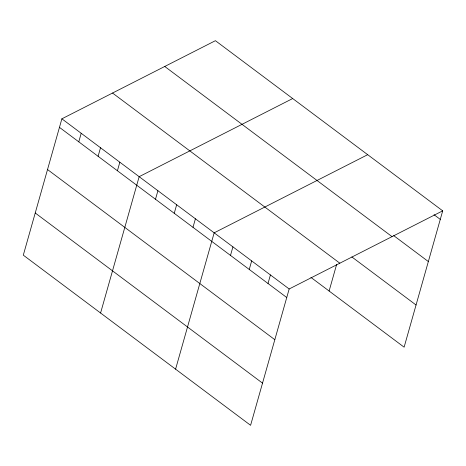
<?xml version="1.0" encoding="UTF-8"?>
<svg xmlns="http://www.w3.org/2000/svg" width="466" height="466" viewBox="0 0 466 466"><rect width="100%" height="100%" fill="white"/><g stroke="black" fill="none" stroke-linecap="round" stroke-linejoin="round"><path stroke-width="0.7" d="M61.879 118.824L23.3 255.158L250.591 425.312L289.17 288.978L442.7 210.842L215.409 40.688L61.879 118.824L289.17 288.978M78.783 141.833L81.201 133.288M98.099 156.296L100.516 147.751M117.42 170.76L119.838 162.215M100.58 313.012L139.159 176.678L292.689 98.542M155.493 199.262L157.91 190.716M174.243 213.3L176.661 204.755M192.994 227.338L195.411 218.793M175.589 369.159L214.162 232.831L367.691 154.689M230.501 255.409L232.918 246.864M249.252 269.447L251.669 260.902M268.002 283.485L270.42 274.94M329.113 291.023L336.621 264.496M442.7 210.842L404.121 347.176L310.933 277.41M434.032 214.71L440.283 219.387M393.688 235.61L428.347 261.554M164.743 66.475L392.034 236.629M351.842 256.935L416.056 305.003M112.545 93.043L339.836 263.191M59.462 127.369L286.753 297.524M47.526 169.542L274.824 339.697M35.235 212.991L262.527 383.139"/></g></svg>
